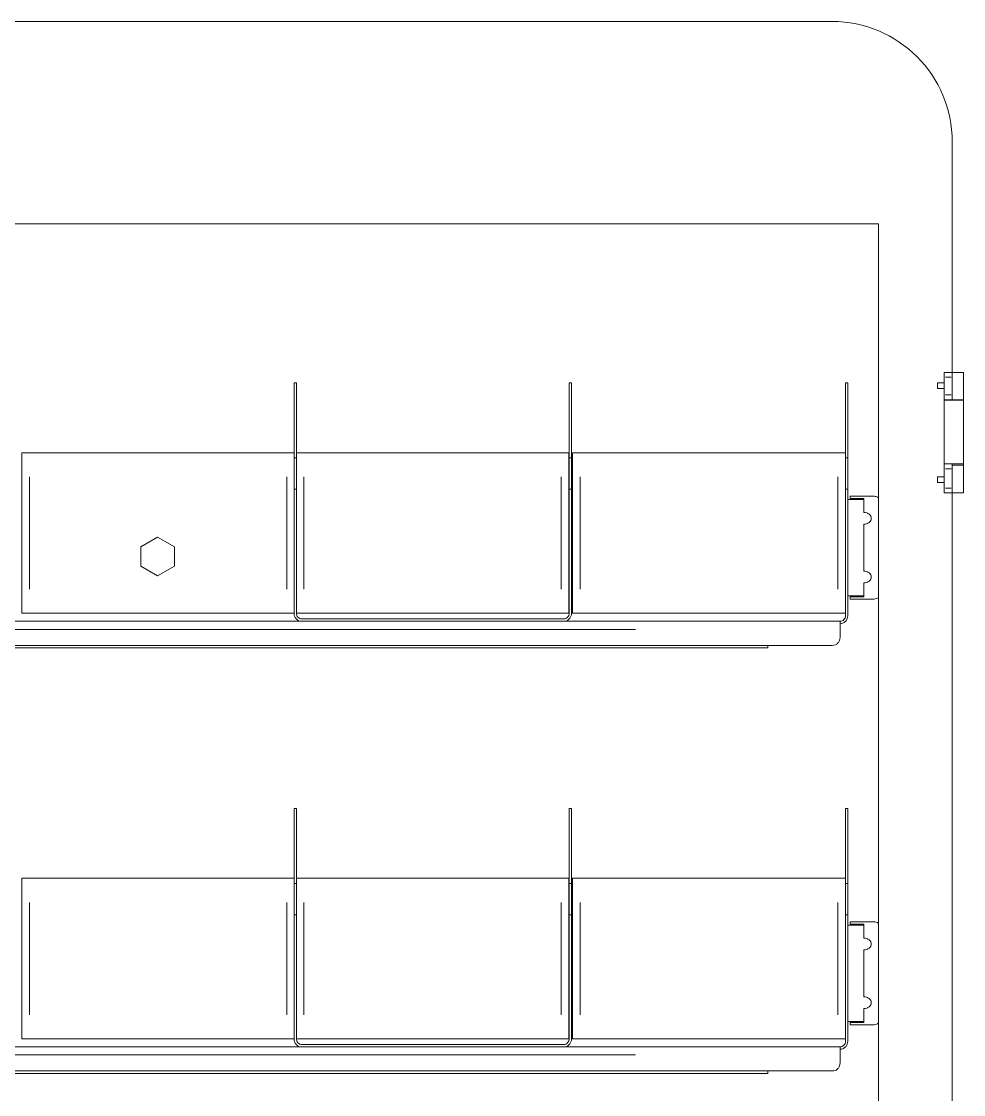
# Model space of a CAD drawing. Header units: millimetres. Extents: x 2057 to 9175, y 1255 to 6854.
# Drawn here: x 4293 to 4880, y 4444 to 5112 of the extents above; entities that cross this region are included whole.
import ezdxf

# ---------------------------------------------------------------- set-up
doc = ezdxf.new("R2010")
doc.units = ezdxf.units.MM

msp = doc.modelspace()

# ---------------------------------------------------------------- linework, layer by layer
at = {"color": 7, "linetype": 'Continuous', "lineweight": 15}
for p, q in [((4798.31, 5112.07), (3958.31, 5112.07)), ((4873.31, 5037.07), (4873.31, 4893.54)), ((3929.31, 4986.07), (4827.31, 4986.07)), ((4827.31, 4986.07), (4827.31, 3813.07)), ((4868.33, 4893.54), (4873.33, 4893.54)), ((4868.33, 4890.54), (4868.33, 4893.54)), ((4873.33, 4893.54), (4873.33, 4890.54)), ((4873.33, 4893.54), (4880.33, 4893.54)), ((4880.33, 4876.52), (4880.33, 4893.54)), ((4463.28, 4887.07), (4464.72, 4887.07)), ((4463.28, 4887.07), (4463.28, 4840.39)), ((4464.72, 4840.39), (4464.72, 4887.07)), ((4634.67, 4887.07), (4636.1, 4887.07)), ((4634.67, 4840.39), (4634.67, 4887.07)), ((4636.1, 4887.07), (4636.1, 4840.39)), ((4806.78, 4887.07), (4808.21, 4887.07)), ((4806.78, 4840.39), (4806.78, 4887.07)), ((4808.21, 4887.07), (4808.21, 4840.39)), ((4868.33, 4887.11), (4864.18, 4887.07)), ((4864.18, 4883.61), (4864.18, 4887.07)), ((4868.33, 4879.52), (4868.33, 4890.54)), ((4873.33, 4890.54), (4873.33, 4879.52)), ((4864.18, 4883.61), (4868.33, 4883.57)), ((4868.33, 4876.52), (4868.33, 4879.52)), ((4873.33, 4879.52), (4873.33, 4876.52)), ((4873.33, 4876.52), (4868.33, 4876.52)), ((4868.33, 4836.57), (4868.33, 4876.26)), ((4871.94, 4876.52), (4871.94, 4876.26)), ((4880.33, 4876.52), (4873.33, 4876.52)), ((4876.72, 4876.26), (4876.72, 4876.52)), ((4880.33, 4835.83), (4880.33, 4876.26)), ((4293.62, 4843.57), (4293.62, 4743.57)), ((4298.4, 4843.57), (4458.74, 4843.57)), ((4463.28, 4820.81), (4463.28, 4840.39)), ((4464.72, 4840.39), (4464.72, 4820.81)), ((4469.4, 4843.57), (4629.75, 4843.57)), ((4634.52, 4743.57), (4634.52, 4843.57)), ((4634.67, 4820.81), (4634.67, 4840.39)), ((4636.1, 4840.39), (4636.1, 4820.81)), ((4636.82, 4843.57), (4636.82, 4743.57)), ((4641.59, 4843.57), (4801.94, 4843.57)), ((4806.71, 4843.57), (4806.71, 4743.57)), ((4808.21, 4840.39), (4808.21, 4820.81)), ((4868.33, 4833.57), (4868.33, 4836.57)), ((4868.33, 4836.57), (4873.33, 4836.57)), ((4868.33, 4821.54), (4868.33, 4833.57)), ((4873.33, 4836.57), (4873.33, 4833.57)), ((4873.33, 4836.57), (4880.33, 4836.57)), ((4880.33, 4835.83), (4873.33, 4835.83)), ((4873.33, 4833.57), (4873.33, 4821.54)), ((4880.33, 4818.54), (4880.33, 4836.57)), ((4868.33, 4828.52), (4864.18, 4828.48)), ((4864.18, 4825.02), (4864.18, 4828.48)), ((4864.18, 4825.02), (4868.33, 4824.98)), ((4463.28, 4743.57), (4463.28, 4820.81)), ((4464.72, 4820.81), (4464.72, 4743.57)), ((4634.67, 4820.81), (4634.67, 4743.57)), ((4636.1, 4743.57), (4636.1, 4820.81)), ((4806.78, 4820.81), (4806.78, 4742.07)), ((4808.21, 4742.07), (4808.21, 4820.81)), ((4868.33, 4818.54), (4868.33, 4821.54)), ((4873.33, 4818.54), (4868.33, 4818.54)), ((4873.31, 4818.54), (4873.31, 3978.78)), ((4873.33, 4821.54), (4873.33, 4818.54)), ((4880.33, 4818.54), (4873.33, 4818.54)), ((4818.32, 4814.41), (4808.33, 4814.41)), ((4808.33, 4814.41), (4808.33, 4754.41)), ((4809.76, 4816.41), (4809.76, 4814.98)), ((4809.76, 4816.41), (4824.56, 4816.41)), ((4818.32, 4814.98), (4809.76, 4814.98)), ((4818.32, 4814.98), (4818.32, 4806.32)), ((4818.32, 4814.41), (4818.32, 4806.32)), ((4818.32, 4799.02), (4818.32, 4769.8)), ((4818.32, 4769.8), (4818.32, 4799.02)), ((4367.86, 4785), (4378.31, 4791.03)), ((4378.31, 4791.03), (4388.75, 4785)), ((4367.86, 4772.94), (4367.86, 4785)), ((4388.75, 4785), (4388.75, 4772.94)), ((4378.31, 4766.91), (4367.86, 4772.94)), ((4388.75, 4772.94), (4378.31, 4766.91)), ((4818.32, 4762.51), (4818.32, 4753.85)), ((4818.32, 4754.41), (4818.32, 4762.51)), ((4808.33, 4754.41), (4818.32, 4754.41)), ((4809.76, 4752.41), (4809.76, 4753.85)), ((4818.32, 4753.85), (4809.76, 4753.85)), ((4809.76, 4752.41), (4824.56, 4752.41)), ((3953.18, 4738.57), (4803.43, 4738.57)), ((4803.43, 4738.57), (3953.18, 4738.57)), ((4458.74, 4743.57), (4298.4, 4743.57)), ((4631.33, 4740.07), (4468.06, 4740.07)), ((4468.06, 4738.57), (4631.33, 4738.57)), ((4629.75, 4743.57), (4469.4, 4743.57)), ((4801.94, 4743.57), (4641.59, 4743.57)), ((4803.43, 4738.57), (4803.43, 4733.57)), ((4803.43, 4733.57), (4803.43, 4728.57)), ((3958.02, 4723.57), (4798.59, 4723.57)), ((4003.72, 4722.06), (4758.45, 4722.06)), ((4758.45, 4723.57), (4758.45, 4722.06)), ((4463.28, 4622.07), (4464.72, 4622.07)), ((4463.28, 4622.07), (4463.28, 4575.39)), ((4464.72, 4575.39), (4464.72, 4622.07)), ((4634.67, 4622.07), (4636.1, 4622.07)), ((4634.67, 4575.39), (4634.67, 4622.07)), ((4636.1, 4622.07), (4636.1, 4575.39)), ((4806.78, 4622.07), (4808.21, 4622.07)), ((4806.78, 4575.39), (4806.78, 4622.07)), ((4808.21, 4622.07), (4808.21, 4575.39)), ((4293.62, 4578.57), (4293.62, 4478.57)), ((4298.4, 4578.57), (4458.74, 4578.57)), ((4469.4, 4578.57), (4629.75, 4578.57)), ((4634.52, 4478.57), (4634.52, 4578.57)), ((4636.82, 4578.57), (4636.82, 4478.57)), ((4641.59, 4578.57), (4801.94, 4578.57)), ((4806.71, 4578.57), (4806.71, 4478.57)), ((4463.28, 4555.81), (4463.28, 4575.39)), ((4464.72, 4575.39), (4464.72, 4555.81)), ((4634.67, 4555.81), (4634.67, 4575.39)), ((4636.1, 4575.39), (4636.1, 4555.81)), ((4808.21, 4575.39), (4808.21, 4555.81)), ((4463.28, 4478.57), (4463.28, 4555.81)), ((4464.72, 4555.81), (4464.72, 4478.57)), ((4634.67, 4555.81), (4634.67, 4478.57)), ((4636.1, 4478.57), (4636.1, 4555.81)), ((4806.78, 4555.81), (4806.78, 4477.07)), ((4808.21, 4477.07), (4808.21, 4555.81)), ((4809.76, 4551.41), (4809.76, 4549.98)), ((4809.76, 4551.41), (4824.56, 4551.41)), ((4818.32, 4549.41), (4808.33, 4549.41)), ((4808.33, 4549.41), (4808.33, 4489.41)), ((4818.32, 4549.98), (4809.76, 4549.98)), ((4818.32, 4549.98), (4818.32, 4541.32)), ((4818.32, 4549.41), (4818.32, 4541.32)), ((4818.32, 4504.8), (4818.32, 4534.02)), ((4818.32, 4534.02), (4818.32, 4504.8)), ((4818.32, 4489.41), (4818.32, 4497.51)), ((4818.32, 4497.51), (4818.32, 4488.85)), ((4808.33, 4489.41), (4818.32, 4489.41)), ((4809.76, 4487.41), (4809.76, 4488.85)), ((4818.32, 4488.85), (4809.76, 4488.85)), ((4809.76, 4487.41), (4824.56, 4487.41)), ((4458.74, 4478.57), (4298.4, 4478.57)), ((4629.75, 4478.57), (4469.4, 4478.57)), ((4801.94, 4478.57), (4641.59, 4478.57)), ((3953.18, 4473.57), (4803.43, 4473.57)), ((4803.43, 4473.57), (3953.18, 4473.57)), ((4631.33, 4475.07), (4468.06, 4475.07)), ((4468.06, 4473.57), (4631.33, 4473.57)), ((4803.43, 4473.57), (4803.43, 4468.57)), ((4803.43, 4468.57), (4803.43, 4463.57)), ((3958.02, 4458.57), (4798.59, 4458.57)), ((4003.72, 4457.06), (4758.45, 4457.06)), ((4758.45, 4458.57), (4758.45, 4457.06))]:
    msp.add_line(p, q, dxfattribs=at)
at = {"color": 8, "linetype": 'Continuous', "lineweight": 15}
for p, q in [((4872.58, 4890.54), (4869.08, 4890.54)), ((4869.08, 4879.52), (4872.58, 4879.52)), ((4463.5, 4840.39), (4464.5, 4840.39)), ((4634.89, 4840.39), (4635.89, 4840.39)), ((4806.99, 4840.39), (4807.99, 4840.39)), ((4872.58, 4833.57), (4869.08, 4833.57)), ((4298.4, 4828.57), (4298.4, 4758.57)), ((4458.74, 4828.57), (4458.74, 4758.57)), ((4469.4, 4758.57), (4469.4, 4828.57)), ((4629.75, 4758.57), (4629.75, 4828.57)), ((4641.59, 4828.57), (4641.59, 4758.57)), ((4801.94, 4828.57), (4801.94, 4758.57)), ((4464.5, 4820.81), (4463.5, 4820.81)), ((4635.89, 4820.81), (4634.89, 4820.81)), ((4807.99, 4820.81), (4806.99, 4820.81)), ((4869.08, 4821.54), (4872.58, 4821.54)), ((4675.89, 4733.57), (4080.72, 4733.57)), ((4463.5, 4575.39), (4464.5, 4575.39)), ((4634.89, 4575.39), (4635.89, 4575.39)), ((4806.99, 4575.39), (4807.99, 4575.39)), ((4298.4, 4563.57), (4298.4, 4493.57)), ((4458.74, 4563.57), (4458.74, 4493.57)), ((4469.4, 4493.57), (4469.4, 4563.57)), ((4629.75, 4493.57), (4629.75, 4563.57)), ((4641.59, 4563.57), (4641.59, 4493.57)), ((4801.94, 4563.57), (4801.94, 4493.57)), ((4464.5, 4555.81), (4463.5, 4555.81)), ((4635.89, 4555.81), (4634.89, 4555.81)), ((4807.99, 4555.81), (4806.99, 4555.81)), ((4675.89, 4468.57), (4080.72, 4468.57))]:
    msp.add_line(p, q, dxfattribs=at)
at = {"color": 7, "linetype": 'Continuous', "lineweight": 15, "flags": 128}
for points in [[(4868.33, 4876.26), (4868.51, 4876.26), (4869.03, 4876.26), (4869.87, 4876.26), (4870.97, 4876.26), (4872.27, 4876.26), (4873.69, 4876.26), (4875.15, 4876.26), (4876.56, 4876.26), (4877.84, 4876.26), (4878.91, 4876.26), (4879.71, 4876.26), (4880.19, 4876.26), (4880.33, 4876.26)], [(4806.78, 4820.81), (4806.78, 4823.53), (4806.78, 4826.2), (4806.78, 4828.77), (4806.78, 4831.19), (4806.78, 4833.42), (4806.78, 4835.42), (4806.78, 4837.14), (4806.78, 4838.56), (4806.78, 4839.65), (4806.78, 4840.39)], [(4806.78, 4555.81), (4806.78, 4558.53), (4806.78, 4561.2), (4806.78, 4563.77), (4806.78, 4566.19), (4806.78, 4568.42), (4806.78, 4570.42), (4806.78, 4572.14), (4806.78, 4573.56), (4806.78, 4574.65), (4806.78, 4575.39)]]:
    msp.add_lwpolyline(points, dxfattribs=at)
at = {"color": 7, "linetype": 'Continuous', "lineweight": 15}
msp.add_arc((4798.31, 5037.07), 75, 0, 90, dxfattribs=at)
for points, knots in [([(4293.62, 4843.57), (4293.62, 4843.57), (4293.73, 4843.57), (4294.07, 4843.57), (4294.22, 4843.57), (4294.58, 4843.57), (4294.79, 4843.57), (4295.26, 4843.57), (4295.51, 4843.57), (4296.06, 4843.57), (4296.35, 4843.57), (4297.23, 4843.57), (4297.84, 4843.57), (4298.4, 4843.57)], [0, 0, 0, 0, 0.25, 0.25, 0.375, 0.375, 0.5, 0.5, 0.625, 0.625, 0.75, 0.75, 1, 1, 1, 1]), ([(4458.74, 4843.57), (4459.26, 4843.57), (4460.3, 4843.57), (4461.68, 4843.57), (4462.76, 4843.57), (4463.11, 4843.57), (4463.28, 4843.57)], [0, 0, 0, 0, 0.2518972, 0.5036222, 0.7604666, 1, 1, 1, 1]), ([(4464.63, 4843.57), (4464.63, 4843.57), (4464.73, 4843.57), (4465.08, 4843.57), (4465.23, 4843.57), (4465.58, 4843.57), (4465.79, 4843.57), (4466.26, 4843.57), (4466.52, 4843.57), (4467.06, 4843.57), (4467.35, 4843.57), (4468.23, 4843.57), (4468.84, 4843.57), (4469.4, 4843.57)], [0, 0, 0, 0, 0.25, 0.25, 0.375, 0.375, 0.5, 0.5, 0.625, 0.625, 0.75, 0.75, 1, 1, 1, 1]), ([(4629.75, 4843.57), (4630.31, 4843.57), (4630.92, 4843.57), (4631.8, 4843.57), (4632.09, 4843.57), (4632.63, 4843.57), (4632.89, 4843.57), (4633.36, 4843.57), (4633.57, 4843.57), (4633.92, 4843.57), (4634.07, 4843.57), (4634.42, 4843.57), (4634.52, 4843.57), (4634.52, 4843.57)], [0, 0, 0, 0, 0.25, 0.25, 0.375, 0.375, 0.5, 0.5, 0.625, 0.625, 0.75, 0.75, 1, 1, 1, 1]), ([(4636.82, 4843.57), (4636.82, 4843.57), (4636.92, 4843.57), (4637.27, 4843.57), (4637.42, 4843.57), (4637.77, 4843.57), (4637.98, 4843.57), (4638.45, 4843.57), (4638.71, 4843.57), (4639.25, 4843.57), (4639.54, 4843.57), (4640.42, 4843.57), (4641.03, 4843.57), (4641.59, 4843.57)], [0, 0, 0, 0, 0.25, 0.25, 0.375, 0.375, 0.5, 0.5, 0.625, 0.625, 0.75, 0.75, 1, 1, 1, 1]), ([(4801.94, 4843.57), (4802.5, 4843.57), (4803.11, 4843.57), (4803.99, 4843.57), (4804.28, 4843.57), (4804.82, 4843.57), (4805.08, 4843.57), (4805.55, 4843.57), (4805.76, 4843.57), (4806.11, 4843.57), (4806.26, 4843.57), (4806.61, 4843.57), (4806.71, 4843.57), (4806.71, 4843.57)], [0, 0, 0, 0, 0.25, 0.25, 0.375, 0.375, 0.5, 0.5, 0.625, 0.625, 0.75, 0.75, 1, 1, 1, 1]), ([(4824.56, 4816.41), (4825.01, 4816.37), (4825.96, 4816.28), (4826.94, 4815.86), (4827.29, 4815.46), (4827.31, 4815.44)], [0, 0, 0, 0, 0.4575726, 0.9775031, 1, 1, 1, 1]), ([(4818.32, 4806.32), (4818.86, 4806.32), (4819.43, 4806.24), (4820.56, 4805.89), (4821.09, 4805.61), (4821.98, 4804.9), (4822.33, 4804.46), (4822.78, 4803.57), (4822.87, 4803.1), (4822.87, 4802.24), (4822.78, 4801.78), (4822.33, 4800.88), (4821.98, 4800.45), (4821.09, 4799.74), (4820.56, 4799.46), (4819.43, 4799.1), (4818.86, 4799.02), (4818.32, 4799.02)], [0, 0, 0, 0, 0.125, 0.125, 0.25, 0.25, 0.375, 0.375, 0.5, 0.5, 0.625, 0.625, 0.75, 0.75, 0.875, 0.875, 1, 1, 1, 1]), ([(4818.32, 4806.32), (4818.86, 4806.32), (4819.43, 4806.24), (4820.56, 4805.89), (4821.09, 4805.61), (4821.98, 4804.9), (4822.33, 4804.46), (4822.78, 4803.57), (4822.87, 4803.1), (4822.87, 4802.24), (4822.78, 4801.78), (4822.33, 4800.88), (4821.98, 4800.45), (4821.09, 4799.74), (4820.56, 4799.46), (4819.43, 4799.1), (4818.86, 4799.02), (4818.32, 4799.02)], [0, 0, 0, 0, 0.125, 0.125, 0.25, 0.25, 0.375, 0.375, 0.5, 0.5, 0.625, 0.625, 0.75, 0.75, 0.875, 0.875, 1, 1, 1, 1]), ([(4818.32, 4769.8), (4818.86, 4769.8), (4819.43, 4769.72), (4820.56, 4769.37), (4821.09, 4769.09), (4821.98, 4768.38), (4822.33, 4767.95), (4822.78, 4767.05), (4822.87, 4766.58), (4822.87, 4765.72), (4822.78, 4765.26), (4822.33, 4764.36), (4821.98, 4763.93), (4821.09, 4763.22), (4820.56, 4762.94), (4819.43, 4762.58), (4818.86, 4762.51), (4818.32, 4762.51)], [0, 0, 0, 0, 0.125, 0.125, 0.25, 0.25, 0.375, 0.375, 0.5, 0.5, 0.625, 0.625, 0.75, 0.75, 0.875, 0.875, 1, 1, 1, 1]), ([(4818.32, 4762.51), (4818.86, 4762.51), (4819.43, 4762.58), (4820.56, 4762.94), (4821.09, 4763.22), (4821.98, 4763.93), (4822.33, 4764.36), (4822.78, 4765.26), (4822.87, 4765.72), (4822.87, 4766.58), (4822.78, 4767.05), (4822.33, 4767.95), (4821.98, 4768.38), (4821.09, 4769.09), (4820.56, 4769.37), (4819.43, 4769.72), (4818.86, 4769.8), (4818.32, 4769.8)], [0, 0, 0, 0, 0.125, 0.125, 0.25, 0.25, 0.375, 0.375, 0.5, 0.5, 0.625, 0.625, 0.75, 0.75, 0.875, 0.875, 1, 1, 1, 1]), ([(4824.56, 4752.41), (4825.07, 4752.47), (4826, 4752.57), (4826.95, 4753), (4827.27, 4753.36), (4827.31, 4753.4)], [0, 0, 0, 0, 0.518098, 0.946309, 1, 1, 1, 1]), ([(4298.4, 4743.57), (4297.84, 4743.57), (4297.23, 4743.57), (4296.35, 4743.57), (4296.06, 4743.57), (4295.51, 4743.57), (4295.26, 4743.57), (4294.79, 4743.57), (4294.58, 4743.57), (4294.22, 4743.57), (4294.07, 4743.57), (4293.73, 4743.57), (4293.62, 4743.57), (4293.62, 4743.57)], [0, 0, 0, 0, 0.25, 0.25, 0.375, 0.375, 0.5, 0.5, 0.625, 0.625, 0.75, 0.75, 1, 1, 1, 1]), ([(4463.28, 4743.57), (4463.27, 4743.57), (4463.17, 4743.57), (4462.44, 4743.57), (4461.18, 4743.57), (4459.84, 4743.57), (4459.02, 4743.57), (4458.74, 4743.57)], [0, 0, 0, 0, 0.050655, 0.330702, 0.60413, 0.865407, 1, 1, 1, 1]), ([(4463.28, 4743.57), (4463.28, 4742.98), (4463.39, 4742.34), (4463.73, 4741.42), (4463.88, 4741.12), (4464.24, 4740.55), (4464.45, 4740.28), (4464.92, 4739.79), (4465.17, 4739.57), (4465.72, 4739.2), (4466.01, 4739.04), (4466.89, 4738.68), (4467.5, 4738.57), (4468.06, 4738.57)], [0, 0, 0, 0, 0.25, 0.25, 0.375, 0.375, 0.5, 0.5, 0.625, 0.625, 0.75, 0.75, 1, 1, 1, 1]), ([(4469.4, 4743.57), (4468.88, 4743.57), (4467.85, 4743.57), (4466.46, 4743.57), (4465.39, 4743.57), (4464.81, 4743.57), (4464.74, 4743.57), (4464.72, 4743.57)], [0, 0, 0, 0, 0.223143, 0.446134, 0.673659, 0.910845, 1, 1, 1, 1]), ([(4464.72, 4743.57), (4464.72, 4743.16), (4464.79, 4742.71), (4465.11, 4741.85), (4465.37, 4741.44), (4466.02, 4740.75), (4466.42, 4740.49), (4467.24, 4740.14), (4467.67, 4740.07), (4468.06, 4740.07)], [0, 0, 0, 0, 0.25, 0.25, 0.5, 0.5, 0.75, 0.75, 1, 1, 1, 1]), ([(4634.52, 4743.57), (4634.52, 4743.57), (4634.42, 4743.57), (4634.07, 4743.57), (4633.92, 4743.57), (4633.57, 4743.57), (4633.36, 4743.57), (4632.89, 4743.57), (4632.63, 4743.57), (4632.09, 4743.57), (4631.8, 4743.57), (4630.92, 4743.57), (4630.31, 4743.57), (4629.75, 4743.57)], [0, 0, 0, 0, 0.25, 0.25, 0.375, 0.375, 0.5, 0.5, 0.625, 0.625, 0.75, 0.75, 1, 1, 1, 1]), ([(4631.33, 4738.57), (4631.89, 4738.57), (4632.5, 4738.68), (4633.38, 4739.04), (4633.67, 4739.2), (4634.21, 4739.57), (4634.47, 4739.79), (4634.94, 4740.28), (4635.15, 4740.55), (4635.5, 4741.12), (4635.65, 4741.42), (4636, 4742.34), (4636.1, 4742.98), (4636.1, 4743.57)], [0, 0, 0, 0, 0.25, 0.25, 0.375, 0.375, 0.5, 0.5, 0.625, 0.625, 0.75, 0.75, 1, 1, 1, 1]), ([(4634.67, 4743.57), (4634.67, 4743.16), (4634.6, 4742.71), (4634.27, 4741.85), (4634.02, 4741.44), (4633.37, 4740.75), (4632.97, 4740.49), (4632.15, 4740.14), (4631.72, 4740.07), (4631.33, 4740.07)], [0, 0, 0, 0, 0.25, 0.25, 0.5, 0.5, 0.75, 0.75, 1, 1, 1, 1]), ([(4641.59, 4743.57), (4641.03, 4743.57), (4640.42, 4743.57), (4639.54, 4743.57), (4639.25, 4743.57), (4638.71, 4743.57), (4638.45, 4743.57), (4637.98, 4743.57), (4637.77, 4743.57), (4637.42, 4743.57), (4637.27, 4743.57), (4636.92, 4743.57), (4636.82, 4743.57), (4636.82, 4743.57)], [0, 0, 0, 0, 0.25, 0.25, 0.375, 0.375, 0.5, 0.5, 0.625, 0.625, 0.75, 0.75, 1, 1, 1, 1]), ([(4806.71, 4743.57), (4806.71, 4743.57), (4806.61, 4743.57), (4806.26, 4743.57), (4806.11, 4743.57), (4805.76, 4743.57), (4805.55, 4743.57), (4805.08, 4743.57), (4804.82, 4743.57), (4804.28, 4743.57), (4803.99, 4743.57), (4803.11, 4743.57), (4802.5, 4743.57), (4801.94, 4743.57)], [0, 0, 0, 0, 0.25, 0.25, 0.375, 0.375, 0.5, 0.5, 0.625, 0.625, 0.75, 0.75, 1, 1, 1, 1]), ([(4806.78, 4742.07), (4806.78, 4741.66), (4806.71, 4741.21), (4806.38, 4740.35), (4806.12, 4739.94), (4805.47, 4739.25), (4805.08, 4738.99), (4804.25, 4738.64), (4803.83, 4738.57), (4803.43, 4738.57)], [0, 0, 0, 0, 0.25, 0.25, 0.5, 0.5, 0.75, 0.75, 1, 1, 1, 1]), ([(4803.43, 4737.07), (4804, 4737.07), (4804.6, 4737.18), (4805.49, 4737.54), (4805.77, 4737.7), (4806.32, 4738.07), (4806.58, 4738.29), (4807.04, 4738.78), (4807.25, 4739.05), (4807.61, 4739.62), (4807.76, 4739.92), (4808.11, 4740.84), (4808.21, 4741.48), (4808.21, 4742.07)], [0, 0, 0, 0, 0.25, 0.25, 0.375, 0.375, 0.5, 0.5, 0.625, 0.625, 0.75, 0.75, 1, 1, 1, 1]), ([(4798.59, 4723.57), (4799.24, 4723.57), (4799.88, 4723.71), (4801.06, 4724.22), (4801.6, 4724.6), (4802.49, 4725.53), (4802.84, 4726.08), (4803.31, 4727.28), (4803.43, 4727.93), (4803.43, 4728.57)], [0, 0, 0, 0, 0.25, 0.25, 0.5, 0.5, 0.75, 0.75, 1, 1, 1, 1]), ([(4293.62, 4578.57), (4293.62, 4578.57), (4293.73, 4578.57), (4294.07, 4578.57), (4294.22, 4578.57), (4294.58, 4578.57), (4294.79, 4578.57), (4295.26, 4578.57), (4295.51, 4578.57), (4296.06, 4578.57), (4296.35, 4578.57), (4297.23, 4578.57), (4297.84, 4578.57), (4298.4, 4578.57)], [0, 0, 0, 0, 0.25, 0.25, 0.375, 0.375, 0.5, 0.5, 0.625, 0.625, 0.75, 0.75, 1, 1, 1, 1]), ([(4458.74, 4578.57), (4459.26, 4578.57), (4460.3, 4578.57), (4461.68, 4578.57), (4462.76, 4578.57), (4463.11, 4578.57), (4463.28, 4578.57)], [0, 0, 0, 0, 0.2518972, 0.5036222, 0.7604666, 1, 1, 1, 1]), ([(4464.63, 4578.57), (4464.63, 4578.57), (4464.73, 4578.57), (4465.08, 4578.57), (4465.23, 4578.57), (4465.58, 4578.57), (4465.79, 4578.57), (4466.26, 4578.57), (4466.52, 4578.57), (4467.06, 4578.57), (4467.35, 4578.57), (4468.23, 4578.57), (4468.84, 4578.57), (4469.4, 4578.57)], [0, 0, 0, 0, 0.25, 0.25, 0.375, 0.375, 0.5, 0.5, 0.625, 0.625, 0.75, 0.75, 1, 1, 1, 1]), ([(4629.75, 4578.57), (4630.31, 4578.57), (4630.92, 4578.57), (4631.8, 4578.57), (4632.09, 4578.57), (4632.63, 4578.57), (4632.89, 4578.57), (4633.36, 4578.57), (4633.57, 4578.57), (4633.92, 4578.57), (4634.07, 4578.57), (4634.42, 4578.57), (4634.52, 4578.57), (4634.52, 4578.57)], [0, 0, 0, 0, 0.25, 0.25, 0.375, 0.375, 0.5, 0.5, 0.625, 0.625, 0.75, 0.75, 1, 1, 1, 1]), ([(4636.82, 4578.57), (4636.82, 4578.57), (4636.92, 4578.57), (4637.27, 4578.57), (4637.42, 4578.57), (4637.77, 4578.57), (4637.98, 4578.57), (4638.45, 4578.57), (4638.71, 4578.57), (4639.25, 4578.57), (4639.54, 4578.57), (4640.42, 4578.57), (4641.03, 4578.57), (4641.59, 4578.57)], [0, 0, 0, 0, 0.25, 0.25, 0.375, 0.375, 0.5, 0.5, 0.625, 0.625, 0.75, 0.75, 1, 1, 1, 1]), ([(4801.94, 4578.57), (4802.5, 4578.57), (4803.11, 4578.57), (4803.99, 4578.57), (4804.28, 4578.57), (4804.82, 4578.57), (4805.08, 4578.57), (4805.55, 4578.57), (4805.76, 4578.57), (4806.11, 4578.57), (4806.26, 4578.57), (4806.61, 4578.57), (4806.71, 4578.57), (4806.71, 4578.57)], [0, 0, 0, 0, 0.25, 0.25, 0.375, 0.375, 0.5, 0.5, 0.625, 0.625, 0.75, 0.75, 1, 1, 1, 1]), ([(4824.56, 4551.41), (4825.01, 4551.37), (4825.96, 4551.28), (4826.94, 4550.86), (4827.29, 4550.46), (4827.31, 4550.44)], [0, 0, 0, 0, 0.457573, 0.977503, 1, 1, 1, 1]), ([(4818.32, 4541.32), (4818.86, 4541.32), (4819.43, 4541.24), (4820.56, 4540.89), (4821.09, 4540.61), (4821.98, 4539.9), (4822.33, 4539.46), (4822.78, 4538.57), (4822.87, 4538.1), (4822.87, 4537.24), (4822.78, 4536.78), (4822.33, 4535.88), (4821.98, 4535.45), (4821.09, 4534.74), (4820.56, 4534.46), (4819.43, 4534.1), (4818.86, 4534.02), (4818.32, 4534.02)], [0, 0, 0, 0, 0.125, 0.125, 0.25, 0.25, 0.375, 0.375, 0.5, 0.5, 0.625, 0.625, 0.75, 0.75, 0.875, 0.875, 1, 1, 1, 1]), ([(4818.32, 4541.32), (4818.86, 4541.32), (4819.43, 4541.24), (4820.56, 4540.89), (4821.09, 4540.61), (4821.98, 4539.9), (4822.33, 4539.46), (4822.78, 4538.57), (4822.87, 4538.1), (4822.87, 4537.24), (4822.78, 4536.78), (4822.33, 4535.88), (4821.98, 4535.45), (4821.09, 4534.74), (4820.56, 4534.46), (4819.43, 4534.1), (4818.86, 4534.02), (4818.32, 4534.02)], [0, 0, 0, 0, 0.125, 0.125, 0.25, 0.25, 0.375, 0.375, 0.5, 0.5, 0.625, 0.625, 0.75, 0.75, 0.875, 0.875, 1, 1, 1, 1]), ([(4818.32, 4497.51), (4818.86, 4497.51), (4819.43, 4497.58), (4820.56, 4497.94), (4821.09, 4498.22), (4821.98, 4498.93), (4822.33, 4499.36), (4822.78, 4500.26), (4822.87, 4500.72), (4822.87, 4501.58), (4822.78, 4502.05), (4822.33, 4502.95), (4821.98, 4503.38), (4821.09, 4504.09), (4820.56, 4504.37), (4819.43, 4504.72), (4818.86, 4504.8), (4818.32, 4504.8)], [0, 0, 0, 0, 0.125, 0.125, 0.25, 0.25, 0.375, 0.375, 0.5, 0.5, 0.625, 0.625, 0.75, 0.75, 0.875, 0.875, 1, 1, 1, 1]), ([(4818.32, 4504.8), (4818.86, 4504.8), (4819.43, 4504.72), (4820.56, 4504.37), (4821.09, 4504.09), (4821.98, 4503.38), (4822.33, 4502.95), (4822.78, 4502.05), (4822.87, 4501.58), (4822.87, 4500.72), (4822.78, 4500.26), (4822.33, 4499.36), (4821.98, 4498.93), (4821.09, 4498.22), (4820.56, 4497.94), (4819.43, 4497.58), (4818.86, 4497.51), (4818.32, 4497.51)], [0, 0, 0, 0, 0.125, 0.125, 0.25, 0.25, 0.375, 0.375, 0.5, 0.5, 0.625, 0.625, 0.75, 0.75, 0.875, 0.875, 1, 1, 1, 1]), ([(4824.56, 4487.41), (4825.07, 4487.47), (4826, 4487.57), (4826.95, 4488), (4827.27, 4488.36), (4827.31, 4488.4)], [0, 0, 0, 0, 0.518098, 0.946309, 1, 1, 1, 1]), ([(4298.4, 4478.57), (4297.84, 4478.57), (4297.23, 4478.57), (4296.35, 4478.57), (4296.06, 4478.57), (4295.51, 4478.57), (4295.26, 4478.57), (4294.79, 4478.57), (4294.58, 4478.57), (4294.22, 4478.57), (4294.07, 4478.57), (4293.73, 4478.57), (4293.62, 4478.57), (4293.62, 4478.57)], [0, 0, 0, 0, 0.25, 0.25, 0.375, 0.375, 0.5, 0.5, 0.625, 0.625, 0.75, 0.75, 1, 1, 1, 1]), ([(4463.28, 4478.57), (4463.27, 4478.57), (4463.17, 4478.57), (4462.44, 4478.57), (4461.18, 4478.57), (4459.84, 4478.57), (4459.02, 4478.57), (4458.74, 4478.57)], [0, 0, 0, 0, 0.050655, 0.330702, 0.60413, 0.865407, 1, 1, 1, 1]), ([(4463.28, 4478.57), (4463.28, 4477.98), (4463.39, 4477.34), (4463.73, 4476.42), (4463.88, 4476.12), (4464.24, 4475.55), (4464.45, 4475.28), (4464.92, 4474.79), (4465.17, 4474.57), (4465.72, 4474.2), (4466.01, 4474.04), (4466.89, 4473.68), (4467.5, 4473.57), (4468.06, 4473.57)], [0, 0, 0, 0, 0.25, 0.25, 0.375, 0.375, 0.5, 0.5, 0.625, 0.625, 0.75, 0.75, 1, 1, 1, 1]), ([(4469.4, 4478.57), (4468.84, 4478.57), (4468.23, 4478.57), (4467.35, 4478.57), (4467.06, 4478.57), (4466.52, 4478.57), (4466.26, 4478.57), (4465.79, 4478.57), (4465.58, 4478.57), (4465.23, 4478.57), (4465.08, 4478.57), (4464.73, 4478.57), (4464.63, 4478.57), (4464.63, 4478.57)], [0, 0, 0, 0, 0.25, 0.25, 0.375, 0.375, 0.5, 0.5, 0.625, 0.625, 0.75, 0.75, 1, 1, 1, 1]), ([(4464.72, 4478.57), (4464.72, 4478.16), (4464.79, 4477.71), (4465.11, 4476.85), (4465.37, 4476.44), (4466.02, 4475.75), (4466.42, 4475.49), (4467.24, 4475.14), (4467.67, 4475.07), (4468.06, 4475.07)], [0, 0, 0, 0, 0.25, 0.25, 0.5, 0.5, 0.75, 0.75, 1, 1, 1, 1]), ([(4634.52, 4478.57), (4634.52, 4478.57), (4634.42, 4478.57), (4634.07, 4478.57), (4633.92, 4478.57), (4633.57, 4478.57), (4633.36, 4478.57), (4632.89, 4478.57), (4632.63, 4478.57), (4632.09, 4478.57), (4631.8, 4478.57), (4630.92, 4478.57), (4630.31, 4478.57), (4629.75, 4478.57)], [0, 0, 0, 0, 0.25, 0.25, 0.375, 0.375, 0.5, 0.5, 0.625, 0.625, 0.75, 0.75, 1, 1, 1, 1]), ([(4634.67, 4478.57), (4634.67, 4478.16), (4634.6, 4477.71), (4634.27, 4476.85), (4634.02, 4476.44), (4633.37, 4475.75), (4632.97, 4475.49), (4632.15, 4475.14), (4631.72, 4475.07), (4631.33, 4475.07)], [0, 0, 0, 0, 0.25, 0.25, 0.5, 0.5, 0.75, 0.75, 1, 1, 1, 1]), ([(4631.33, 4473.57), (4631.89, 4473.57), (4632.5, 4473.68), (4633.38, 4474.04), (4633.67, 4474.2), (4634.21, 4474.57), (4634.47, 4474.79), (4634.94, 4475.28), (4635.15, 4475.55), (4635.5, 4476.12), (4635.65, 4476.42), (4636, 4477.34), (4636.1, 4477.98), (4636.1, 4478.57)], [0, 0, 0, 0, 0.25, 0.25, 0.375, 0.375, 0.5, 0.5, 0.625, 0.625, 0.75, 0.75, 1, 1, 1, 1]), ([(4641.59, 4478.57), (4641.03, 4478.57), (4640.42, 4478.57), (4639.54, 4478.57), (4639.25, 4478.57), (4638.71, 4478.57), (4638.45, 4478.57), (4637.98, 4478.57), (4637.77, 4478.57), (4637.42, 4478.57), (4637.27, 4478.57), (4636.92, 4478.57), (4636.82, 4478.57), (4636.82, 4478.57)], [0, 0, 0, 0, 0.25, 0.25, 0.375, 0.375, 0.5, 0.5, 0.625, 0.625, 0.75, 0.75, 1, 1, 1, 1]), ([(4806.71, 4478.57), (4806.71, 4478.57), (4806.61, 4478.57), (4806.26, 4478.57), (4806.11, 4478.57), (4805.76, 4478.57), (4805.55, 4478.57), (4805.08, 4478.57), (4804.82, 4478.57), (4804.28, 4478.57), (4803.99, 4478.57), (4803.11, 4478.57), (4802.5, 4478.57), (4801.94, 4478.57)], [0, 0, 0, 0, 0.25, 0.25, 0.375, 0.375, 0.5, 0.5, 0.625, 0.625, 0.75, 0.75, 1, 1, 1, 1]), ([(4806.78, 4477.07), (4806.78, 4476.66), (4806.71, 4476.21), (4806.38, 4475.35), (4806.12, 4474.94), (4805.47, 4474.25), (4805.08, 4473.99), (4804.25, 4473.64), (4803.83, 4473.57), (4803.43, 4473.57)], [0, 0, 0, 0, 0.25, 0.25, 0.5, 0.5, 0.75, 0.75, 1, 1, 1, 1]), ([(4803.43, 4472.07), (4804, 4472.07), (4804.6, 4472.18), (4805.49, 4472.54), (4805.77, 4472.7), (4806.32, 4473.07), (4806.58, 4473.29), (4807.04, 4473.78), (4807.25, 4474.05), (4807.61, 4474.62), (4807.76, 4474.92), (4808.11, 4475.84), (4808.21, 4476.48), (4808.21, 4477.07)], [0, 0, 0, 0, 0.25, 0.25, 0.375, 0.375, 0.5, 0.5, 0.625, 0.625, 0.75, 0.75, 1, 1, 1, 1]), ([(4798.59, 4458.57), (4799.24, 4458.57), (4799.88, 4458.71), (4801.06, 4459.22), (4801.6, 4459.6), (4802.49, 4460.53), (4802.84, 4461.08), (4803.31, 4462.28), (4803.43, 4462.93), (4803.43, 4463.57)], [0, 0, 0, 0, 0.25, 0.25, 0.5, 0.5, 0.75, 0.75, 1, 1, 1, 1])]:
    msp.add_open_spline(points, degree=3, knots=knots, dxfattribs=at)

doc.saveas('drawing.dxf')
